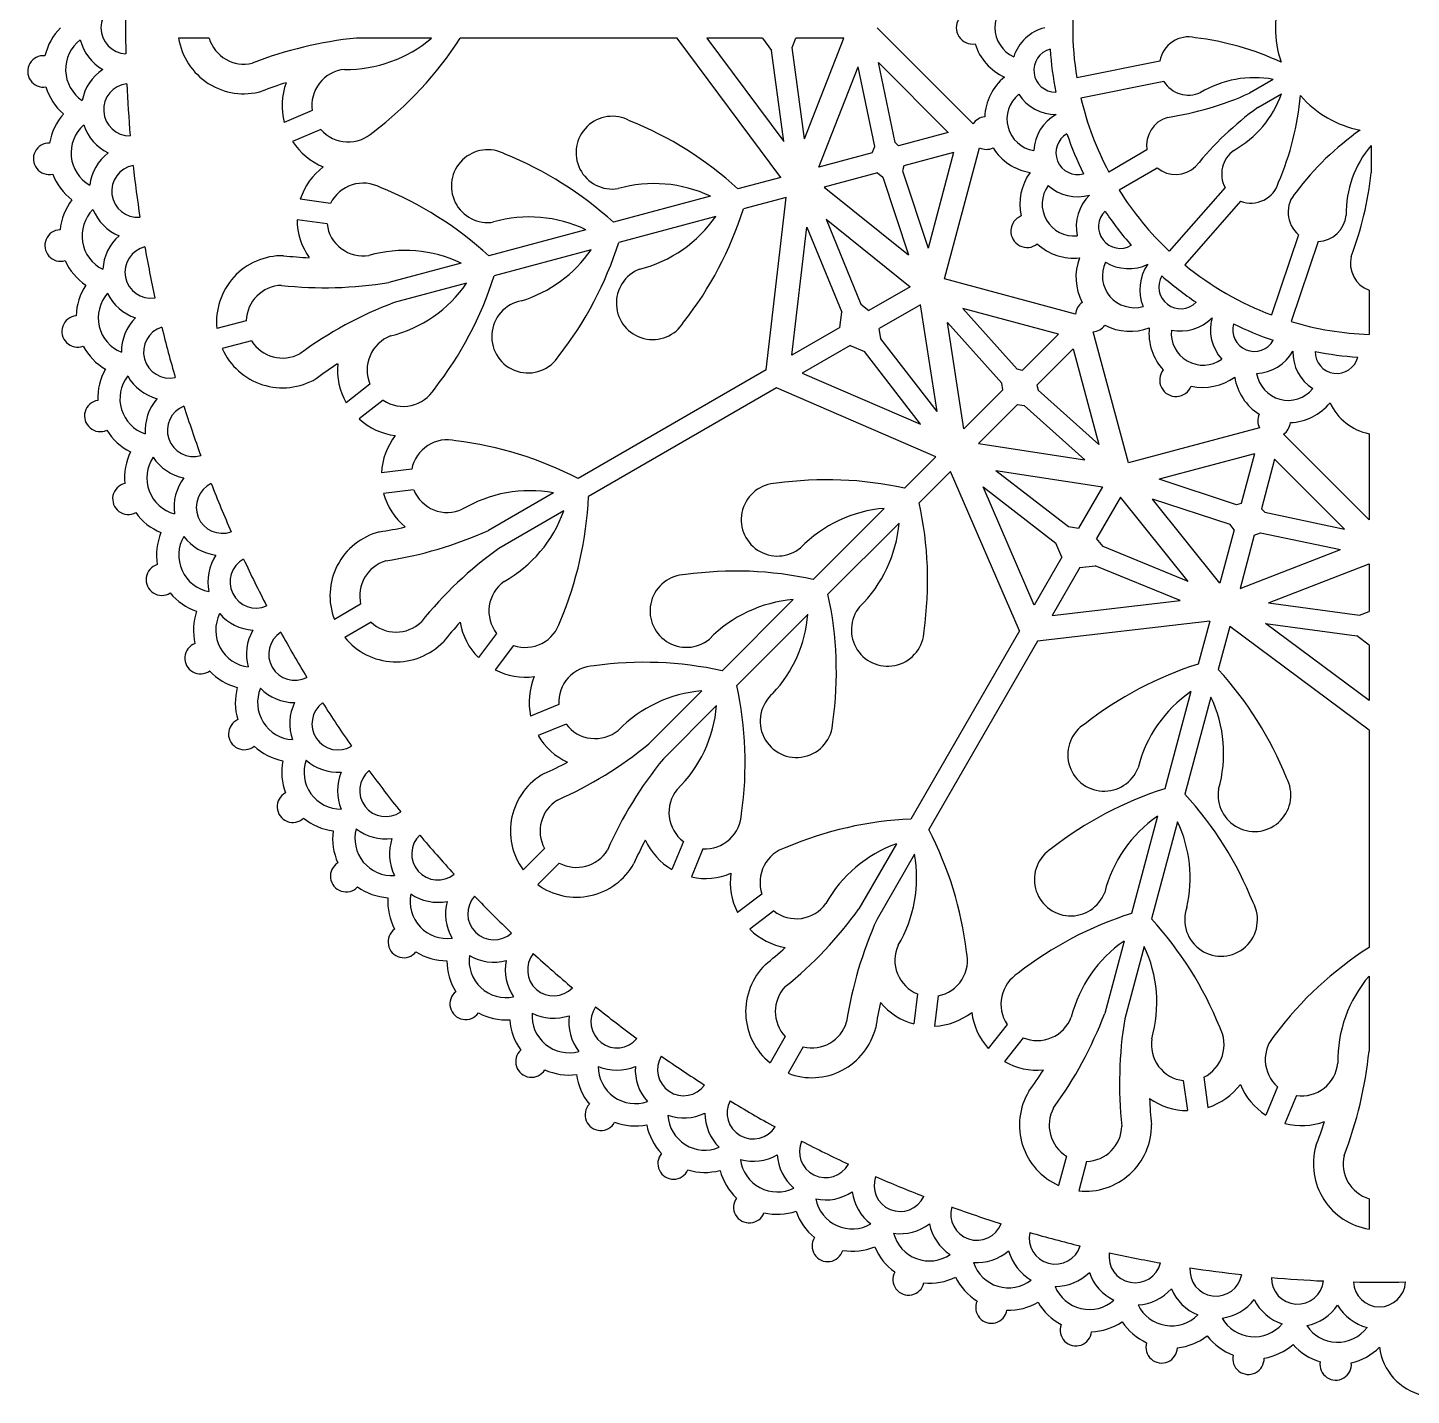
# Model space of a CAD drawing. Extents: x 39 to 332, y 42 to 187.
# Drawn here: x 39.4 to 112.8, y 42.2 to 114.7 of the extents above; entities that cross this region are included whole.
import ezdxf

# ---------------------------------------------------------------- set-up
doc = ezdxf.new("R2010")
doc.units = 0
doc.layers.get('0').update_dxf_attribs({"linetype": 'CONTINUOUS'})

msp = doc.modelspace()

# ---------------------------------------------------------------- linework, layer by layer
for p, q in [((89.54, 109.602), (84.46, 114.698)), ((49.018, 114.148), (47.407, 114.148)), ((60.822, 114.147), (56.844, 114.147)), ((73.853, 114.147), (62.334, 114.147)), ((79.352, 106.763), (73.853, 114.147)), ((78.37, 114.147), (75.424, 114.147)), ((75.424, 114.147), (79.507, 108.664)), ((78.37, 114.147), (78.855, 113.495)), ((79.948, 113.643), (80.144, 114.147)), ((82.68, 114.147), (80.144, 114.147)), ((80.6, 108.811), (82.68, 114.147)), ((79.507, 108.664), (78.855, 113.495)), ((80.6, 108.811), (79.948, 113.643)), ((81.364, 107.303), (83.44, 112.629)), ((84.325, 108.394), (83.44, 112.629)), ((88.222, 109.14), (84.519, 112.854)), ((85.405, 108.62), (84.519, 112.854)), ((99.446, 112.923), (95.046, 112.039)), ((99.663, 111.842), (95.263, 110.959)), ((105.465, 111.957), (104.208, 111.231)), ((104.645, 110.465), (105.906, 111.193)), ((54.487, 110.3), (53.008, 109.676)), ((54.946, 109.297), (53.453, 108.668)), ((85.589, 108.435), (85.405, 108.62)), ((88.222, 109.14), (85.589, 108.435)), ((84.196, 108.061), (81.364, 107.303)), ((84.196, 108.061), (84.325, 108.394)), ((88.507, 108.075), (85.874, 107.37)), ((88.507, 108.075), (87.158, 103.007)), ((88.029, 101.381), (89.88, 108.334)), ((98.763, 108.215), (96.74, 107.047)), ((110.654, 108.452), (110.654, 107)), ((85.874, 107.37), (85.807, 107.117)), ((99.314, 107.26), (97.291, 106.092)), ((79.352, 106.763), (77.073, 106.153)), ((84.481, 106.996), (81.65, 106.238)), ((84.481, 106.996), (84.76, 106.773)), ((84.76, 106.773), (86.11, 102.663)), ((85.807, 107.117), (87.158, 103.007)), ((75.613, 105.762), (70.463, 104.382)), ((79.637, 105.698), (77.358, 105.088)), ((78.567, 96.555), (79.637, 105.698)), ((81.65, 106.238), (86.11, 102.663)), ((102.905, 106.226), (99.941, 102.857)), ((55.462, 105.383), (53.857, 105.605)), ((103.733, 105.498), (100.768, 102.129)), ((55.277, 104.296), (53.688, 104.515)), ((75.898, 104.697), (70.748, 103.317)), ((81.742, 104.549), (86.211, 100.968)), ((81.742, 104.549), (83.593, 100.038)), ((69.003, 103.99), (63.853, 102.61)), ((79.927, 97.34), (80.722, 104.13)), ((80.722, 104.13), (82.573, 99.62)), ((106.809, 103.722), (105.373, 99.47)), ((69.288, 102.925), (64.138, 101.546)), ((107.853, 103.369), (106.418, 99.118)), ((62.393, 102.219), (58.55, 101.19)), ((94.976, 99.508), (88.029, 101.381)), ((62.678, 101.154), (58.831, 100.123)), ((86.211, 100.968), (84.015, 99.7)), ((110.544, 100.776), (110.544, 98.44)), ((83.593, 100.038), (84.015, 99.7)), ((86.762, 100.013), (84.566, 98.745)), ((87.629, 94.353), (86.762, 100.013)), ((94.065, 98.448), (89.002, 99.813)), ((91.886, 96.589), (89.002, 99.813)), ((50.991, 99.163), (49.434, 98.746)), ((82.478, 98.813), (82.573, 99.62)), ((89.045, 93.428), (88.18, 99.078)), ((91.064, 95.854), (88.18, 99.078)), ((82.478, 98.813), (79.927, 97.34)), ((84.648, 98.211), (84.566, 98.745)), ((94.065, 98.448), (92.138, 96.521)), ((97.778, 91.632), (95.904, 98.579)), ((51.276, 98.1), (49.719, 97.683)), ((83.03, 97.858), (80.479, 96.385)), ((83.03, 97.858), (83.776, 97.537)), ((87.629, 94.353), (84.648, 98.211)), ((94.845, 97.668), (92.918, 95.741)), ((94.845, 97.668), (96.21, 92.605)), ((86.757, 93.678), (83.776, 97.537)), ((78.567, 96.555), (68.591, 90.795)), ((80.479, 96.385), (86.757, 93.678)), ((92.138, 96.521), (91.886, 96.589)), ((57.554, 95.798), (56.287, 94.814)), ((79.118, 95.6), (69.142, 89.84)), ((87.572, 91.955), (79.118, 95.6)), ((91.118, 95.501), (89.045, 93.428)), ((91.118, 95.501), (91.064, 95.854)), ((92.918, 95.741), (92.986, 95.489)), ((92.986, 95.489), (96.21, 92.605)), ((58.258, 94.949), (56.978, 93.955)), ((91.898, 94.721), (89.825, 92.648)), ((91.898, 94.721), (92.251, 94.667)), ((92.251, 94.667), (95.475, 91.783)), ((104.731, 93.483), (97.778, 91.632)), ((89.825, 92.648), (95.475, 91.783)), ((110.544, 88.613), (105.999, 93.143)), ((110.544, 93.175), (110.544, 88.613)), ((87.572, 91.955), (85.904, 90.287)), ((104.472, 92.11), (99.404, 90.761)), ((104.472, 92.11), (103.767, 89.478)), ((105.537, 91.825), (104.832, 89.192)), ((105.537, 91.825), (109.251, 88.122)), ((59.768, 91.301), (58.161, 91.1)), ((88.352, 91.175), (86.683, 89.507)), ((91.997, 82.721), (88.352, 91.175)), ((90.749, 91.232), (96.41, 90.365)), ((90.749, 91.232), (94.607, 88.251)), ((92.782, 84.082), (90.075, 90.36)), ((90.075, 90.36), (93.933, 87.379)), ((96.41, 90.365), (95.142, 88.169)), ((103.514, 89.41), (99.404, 90.761)), ((59.871, 90.203), (58.28, 90.003)), ((67.282, 90.039), (63.833, 88.048)), ((97.365, 89.814), (96.097, 87.618)), ((100.946, 85.345), (97.365, 89.814)), ((102.635, 85.253), (99.06, 89.713)), ((103.17, 88.363), (99.06, 89.713)), ((67.833, 89.084), (64.388, 87.095)), ((84.835, 89.218), (81.065, 85.448)), ((103.767, 89.478), (103.514, 89.41)), ((104.832, 89.192), (105.017, 89.008)), ((105.017, 89.008), (109.251, 88.122)), ((85.614, 88.438), (81.845, 84.668)), ((94.607, 88.251), (95.142, 88.169)), ((103.393, 88.084), (102.635, 85.253)), ((103.393, 88.084), (103.17, 88.363)), ((94.255, 86.633), (93.933, 87.379)), ((96.435, 87.196), (96.097, 87.618)), ((104.458, 87.799), (103.7, 84.967)), ((104.458, 87.799), (104.791, 87.928)), ((104.791, 87.928), (109.026, 87.043)), ((94.255, 86.633), (92.782, 84.082)), ((100.946, 85.345), (96.435, 87.196)), ((103.7, 84.967), (109.026, 87.043)), ((95.21, 86.082), (93.737, 83.531)), ((95.21, 86.082), (96.017, 86.176)), ((100.527, 84.325), (96.017, 86.176)), ((105.208, 84.203), (110.544, 86.283)), ((110.544, 86.283), (110.544, 83.747)), ((57.06, 84.136), (55.664, 83.331)), ((79.996, 84.379), (76.226, 80.609)), ((93.737, 83.531), (100.527, 84.325)), ((105.208, 84.203), (110.04, 83.551)), ((110.04, 83.551), (110.544, 83.747)), ((57.609, 83.183), (56.214, 82.377)), ((80.776, 83.599), (77.006, 79.829)), ((102.095, 83.24), (92.952, 82.17)), ((102.095, 83.24), (101.485, 80.961)), ((103.16, 82.955), (102.55, 80.676)), ((110.544, 77.456), (103.16, 82.955)), ((110.544, 79.027), (105.061, 83.111)), ((105.061, 83.111), (109.892, 82.458)), ((64.27, 82.585), (63.302, 81.306)), ((91.997, 82.721), (86.237, 72.745)), ((110.544, 81.973), (109.892, 82.458)), ((65.17, 81.946), (64.191, 80.655)), ((92.952, 82.17), (87.192, 72.194)), ((110.544, 81.973), (110.544, 79.027)), ((75.157, 79.54), (72.344, 76.727)), ((101.093, 79.501), (99.714, 74.351)), ((67.573, 78.814), (66.072, 78.204)), ((75.937, 78.76), (73.121, 75.944)), ((102.158, 79.216), (100.779, 74.066)), ((67.957, 77.78), (66.47, 77.176)), ((110.544, 77.456), (110.544, 65.937)), ((99.322, 72.891), (97.942, 67.741)), ((100.387, 72.606), (99.007, 67.456)), ((66.811, 71.192), (65.671, 70.053)), ((74.177, 71.56), (73.572, 70.074)), ((85.481, 71.436), (83.49, 67.987)), ((75.211, 71.176), (74.6, 69.675)), ((86.436, 70.885), (84.447, 67.44)), ((67.589, 70.414), (66.45, 69.274)), ((78.343, 68.773), (77.052, 67.795)), ((78.982, 67.873), (77.703, 66.904)), ((97.551, 66.281), (96.522, 62.439)), ((98.616, 65.996), (97.585, 62.149)), ((110.544, 64.425), (110.544, 60.443)), ((86.6, 63.475), (86.401, 61.883)), ((87.698, 63.371), (87.496, 61.764)), ((91.346, 61.861), (90.351, 60.582)), ((79.58, 61.213), (78.774, 59.818)), ((92.195, 61.157), (91.21, 59.891)), ((80.533, 60.663), (79.728, 59.267)), ((100.693, 58.88), (100.911, 57.291)), ((101.78, 59.065), (102.001, 57.46)), ((105.694, 58.55), (105.064, 57.057)), ((106.697, 58.09), (106.074, 56.611)), ((94.497, 54.878), (94.08, 53.322)), ((95.56, 54.594), (95.143, 53.037)), ((110.545, 52.621), (110.545, 51.01))]:
    msp.add_line(p, q)
for centre, radius, start, end in [((111.095, 114.698), 16.268, 170.59308, 189.40692), ((44.669, 114.698), 1.385, 92.66439, 267.33561), ((111.095, 114.698), 66.505, 178.8083, 181.1917), ((92.389, 114.698), 1.689, 114.21711, 245.78289), ((111.095, 114.698), 5.521, 160.65633, 199.34367), ((89.519, 114.698), 0.865, 81.33222, 278.66778), ((43.377, 112.481), 3.147, 135.22366, 166.67486), ((93.915, 112.438), 2.332, 104.28494, 162.02252), ((43.377, 112.481), 1.966, 127.23768, 236.51232), ((44.669, 114.698), 2.566, 194.70954, 239.76582), ((50.866, 114.699), 3.503, 189.05846, 285.8186), ((50.866, 114.697), 1.928, 196.53584, 283.44594), ((58.962, 93.115), 21.139, 95.74897, 111.2083), ((56.306, 119.461), 6.974, 269.16209, 310.36424), ((46.289, 124.385), 19.033, 306.91609, 327.45869), ((92.389, 114.698), 2.87, 197.33556, 245.78289), ((100.967, 112.666), 1.543, 76.59893, 170.41269), ((99.491, 99.05), 15.227, 65.16965, 83.08391), ((40.232, 112.379), 0.833, 84.27493, 279.47507), ((93.915, 112.438), 1.151, 104.28494, 270.70492), ((111.095, 114.698), 17.502, 183.75015, 191.2397), ((44.812, 110.354), 2.566, 123.98418, 169.04046), ((56.396, 110.569), 1.928, 95.73111, 188.0215), ((43.377, 112.481), 3.147, 197.07514, 228.52634), ((44.812, 110.354), 1.385, 96.41439, 271.08561), ((111.095, 114.698), 66.505, 182.5583, 184.9417), ((58.962, 93.115), 19.564, 107.40529, 111.40691), ((56.396, 110.569), 3.503, 159.72911, 194.76135), ((93.027, 109.857), 2.87, 129.21711, 177.66444), ((100.967, 112.666), 1.543, 212.28496, 294.26889), ((104.461, 106.469), 5.579, 79.63576, 120.83791), ((93.03, 109.856), 1.689, 129.15263, 260.71842), ((93.921, 112.433), 2.332, 212.91301, 270.65058), ((111.095, 114.698), 16.268, 193.29074, 208.05809), ((97.262, 126.65), 16.911, 278.7917, 294.25103), ((100.651, 113.068), 5.579, 299.16209, 340.36424), ((91.742, 112.473), 15.227, 336.91609, 354.83035), ((111.095, 114.698), 5.521, 220.65633, 259.34367), ((43.667, 108.057), 3.147, 138.97366, 170.42486), ((95.086, 108.066), 2.332, 119.22046, 176.95804), ((114.525, 96.74), 16.911, 125.74612, 141.18964), ((43.667, 108.057), 1.966, 130.98768, 240.26232), ((44.812, 110.354), 2.566, 198.45954, 243.51582), ((70.411, 108.072), 1.928, 61.59893, 279.26889), ((64.224, 92.111), 19.033, 47.54131, 68.08391), ((90.254, 109.114), 0.865, 96.33222, 145.62439), ((100.286, 108.459), 1.543, 106.55406, 189.09907), ((56.396, 110.569), 3.503, 212.85356, 247.87852), ((56.396, 110.569), 1.928, 221.2605, 313.40107), ((95.086, 108.066), 1.151, 119.29508, 285.71506), ((111.095, 114.698), 17.502, 198.7603, 206.24985), ((118.845, 96.825), 15.227, 125.16965, 143.08391), ((40.535, 107.749), 0.833, 88.02493, 283.22507), ((45.238, 106.028), 2.566, 127.73418, 172.79046), ((63.801, 106.301), 1.928, 61.59893, 279.26889), ((57.614, 90.339), 19.033, 47.54131, 68.08391), ((90.254, 109.114), 0.865, 244.37561, 293.66778), ((93.027, 109.857), 2.87, 212.33556, 260.78289), ((104.271, 106.944), 1.543, 125.73111, 207.71504), ((114.905, 104.838), 5.579, 139.63576, 180.83791), ((45.238, 106.028), 1.385, 100.16439, 274.83561), ((111.095, 114.698), 66.505, 186.3083, 188.6917), ((57.191, 104.53), 3.503, 127.12148, 162.13017), ((100.286, 108.459), 1.543, 230.97135, 313.46788), ((43.667, 108.057), 3.147, 200.82514, 232.27634), ((57.191, 104.53), 1.928, 61.59893, 153.74147), ((72.625, 99.46), 6.974, 64.63576, 105.83791), ((94.895, 105.345), 2.87, 144.21711, 192.66444), ((104.271, 106.944), 1.543, 249.58731, 343.40107), ((93.828, 108.694), 16.911, 338.7917, 354.25103), ((51.004, 88.568), 19.033, 47.54131, 68.08391), ((94.895, 105.345), 1.689, 144.21711, 275.78289), ((95.086, 108.066), 2.332, 227.97748, 285.71506), ((97.347, 104.151), 2.332, 134.28494, 192.02252), ((111.095, 114.698), 16.268, 211.94191, 226.70926), ((107.792, 104.911), 1.543, 136.59893, 230.41269), ((44.246, 103.661), 3.147, 142.72366, 174.17486), ((44.246, 103.661), 1.966, 134.73768, 244.01232), ((45.238, 106.028), 2.566, 202.20954, 247.26582), ((59.21, 110.824), 19.033, 321.91609, 342.45869), ((97.347, 104.151), 1.151, 134.28494, 300.70492), ((111.095, 114.698), 17.502, 213.75015, 221.2397), ((57.191, 104.53), 3.503, 180.23865, 215.27089), ((57.191, 104.53), 1.928, 186.9785, 279.26889), ((66.015, 97.689), 6.974, 64.63576, 105.83791), ((70.16, 108.66), 6.974, 284.16209, 325.36424), ((92.41, 103.91), 0.865, 111.33222, 308.66778), ((107.792, 104.911), 1.543, 272.28496, 354.26889), ((41.141, 103.149), 0.833, 91.77493, 286.97507), ((45.946, 101.739), 2.566, 131.48418, 176.54046), ((45.946, 101.739), 1.385, 103.91439, 278.58561), ((111.095, 114.698), 66.505, 190.0583, 192.4417), ((59.405, 95.917), 6.974, 64.63576, 105.83791), ((63.55, 106.889), 6.974, 287.00517, 325.36424), ((52.6, 109.053), 19.033, 321.91609, 342.45869), ((94.895, 105.345), 2.87, 227.33556, 275.78289), ((44.246, 103.661), 3.147, 204.57514, 236.02634), ((52.919, 99.109), 3.503, 89.1814, 185.94154), ((55.152, 122.053), 19.564, 263.59309, 267.59471), ((97.868, 101.471), 2.87, 159.21711, 207.66444), ((98.09, 101.545), 1.689, 154.53581, 286.1016), ((97.791, 104.256), 2.332, 238.29619, 296.03376), ((100.716, 100.809), 2.332, 144.60364, 202.34122), ((111.095, 114.698), 16.268, 230.59308, 249.40692), ((111.094, 102.217), 1.543, 166.55406, 249.09907), ((45.99, 107.282), 19.033, 321.91609, 342.45869), ((72.549, 100.095), 1.928, 110.73111, 328.40107), ((100.548, 100.95), 1.151, 149.29508, 315.71506), ((111.095, 114.698), 17.502, 228.7603, 236.24985), ((45.111, 99.313), 3.147, 146.47366, 177.92486), ((45.111, 99.313), 1.966, 138.48768, 247.76232), ((45.946, 101.739), 2.566, 205.95954, 251.01582), ((52.918, 99.111), 1.928, 91.55406, 178.46416), ((55.152, 122.053), 21.139, 263.7917, 279.25103), ((56.94, 105.118), 6.974, 284.16209, 325.36424), ((66.319, 80.355), 21.139, 110.74612, 126.18964), ((65.939, 98.324), 1.928, 100.43615, 328.40107), ((95.838, 99.442), 0.865, 126.33222, 175.62439), ((42.046, 98.598), 0.833, 95.52493, 290.72507), ((46.933, 97.506), 2.566, 135.23418, 180.29046), ((100.548, 100.95), 2.332, 257.97748, 315.71506), ((104.463, 98.69), 2.332, 164.28494, 222.02252), ((111.095, 114.698), 16.268, 253.29074, 268.05809), ((46.933, 97.506), 1.385, 107.66439, 282.33561), ((111.095, 114.698), 66.505, 193.8083, 196.1917), ((59.329, 96.552), 1.928, 110.73111, 203.02275), ((95.838, 99.442), 0.865, 274.37561, 323.66778), ((97.868, 101.471), 2.87, 242.33556, 290.78289), ((101.742, 98.498), 2.87, 174.21711, 222.66444), ((101.742, 98.498), 1.689, 174.21711, 305.78289), ((104.463, 98.69), 1.151, 164.28494, 330.70492), ((111.095, 114.698), 17.502, 243.75015, 251.2397), ((45.111, 99.313), 3.147, 208.32514, 239.77634), ((52.918, 99.111), 3.503, 204.05846, 300.49561), ((52.918, 99.111), 1.928, 211.60445, 298.46788), ((66.319, 80.355), 19.564, 122.38563, 126.44879), ((59.329, 96.552), 3.503, 174.69595, 209.74497), ((104.463, 98.69), 2.332, 272.96734, 330.70492), ((108.829, 97.519), 2.332, 179.27479, 237.01237), ((108.835, 97.518), 1.151, 179.29508, 345.71506), ((111.095, 114.698), 17.502, 258.7603, 266.24985), ((46.258, 95.03), 3.147, 150.22366, 181.67486), ((46.258, 95.03), 1.966, 142.23768, 251.51232), ((46.933, 97.506), 2.566, 209.70954, 254.76582), ((100.307, 96.013), 0.865, 141.33222, 338.66778), ((101.742, 98.498), 2.87, 257.33556, 305.78289), ((106.254, 96.63), 2.87, 189.21711, 237.66444), ((106.251, 96.631), 1.689, 189.20696, 320.77275), ((59.329, 96.552), 1.928, 236.2605, 328.40107), ((43.247, 94.117), 0.833, 99.27493, 294.47507), ((48.194, 93.346), 2.566, 138.98418, 184.04046), ((106.254, 96.63), 2.87, 272.33556, 320.78289), ((111.095, 95.992), 2.87, 204.21711, 258.92738), ((48.194, 93.346), 1.385, 111.41439, 286.08561), ((111.095, 114.698), 66.505, 197.5583, 199.9417), ((59.329, 96.552), 3.503, 227.85356, 262.87852), ((105.511, 93.857), 0.865, 156.33222, 205.62439), ((46.258, 95.03), 3.147, 212.07514, 243.52634), ((105.511, 93.857), 0.865, 304.37561, 353.66778), ((61.66, 90.925), 3.503, 142.12148, 177.13017), ((61.66, 90.925), 1.928, 76.59893, 168.74147), ((59.815, 73.906), 19.033, 62.54131, 83.08391), ((47.684, 90.832), 3.147, 153.97366, 185.42486), ((47.684, 90.832), 1.966, 145.98768, 255.26232), ((48.194, 93.346), 2.566, 213.45954, 258.51582), ((44.738, 89.723), 0.833, 103.02493, 298.22507), ((49.726, 89.278), 2.566, 142.73418, 187.79046), ((49.726, 89.278), 1.385, 115.16439, 289.83561), ((111.095, 114.698), 66.505, 201.3083, 203.6917), ((79.175, 88.618), 1.928, 91.59893, 309.26889), ((81.798, 71.701), 19.033, 77.54131, 98.08391), ((61.66, 90.925), 3.503, 195.25503, 230.30405), ((61.66, 90.925), 1.928, 201.97725, 294.26889), ((66.027, 83.179), 6.974, 79.63576, 120.83791), ((50.128, 90.684), 19.033, 336.91609, 357.45869), ((47.684, 90.832), 3.147, 215.82514, 247.27634), ((61.265, 91.428), 6.974, 299.16209, 340.36424), ((85.399, 82.266), 6.974, 94.63576, 135.83791), ((68.098, 85.401), 19.033, 351.91609, 12.45869), ((55.149, 107.321), 19.564, 278.55121, 282.61437), ((78.663, 89.002), 6.974, 314.16209, 355.36424), ((49.38, 86.736), 3.147, 157.72366, 189.17486), ((49.38, 86.736), 1.966, 149.73768, 259.01232), ((49.726, 89.278), 2.566, 217.20954, 262.26582), ((58.936, 84.583), 3.503, 104.50439, 200.94154), ((55.149, 107.321), 21.139, 278.81036, 294.25388), ((51.52, 85.319), 2.566, 146.48418, 191.54046), ((76.738, 69.94), 21.139, 125.74897, 141.2083), ((46.513, 85.437), 0.833, 106.77493, 301.97507), ((51.52, 85.319), 1.385, 118.91439, 293.58561), ((111.095, 114.698), 66.505, 205.0583, 207.4417), ((58.936, 84.583), 1.928, 106.53212, 193.39555), ((76.959, 66.862), 19.033, 77.54131, 98.08391), ((65.789, 83.773), 1.928, 125.73111, 218.0215), ((74.336, 83.779), 1.928, 91.59893, 309.26889), ((49.38, 86.736), 3.147, 219.57514, 251.02634), ((63.259, 80.562), 19.033, 351.91609, 12.45869), ((51.341, 82.759), 3.147, 161.47366, 192.92486), ((80.56, 77.427), 6.974, 94.63576, 135.83791), ((85.015, 82.778), 1.928, 140.73111, 358.40107), ((51.341, 82.759), 1.966, 153.48768, 262.76232), ((51.52, 85.319), 2.566, 220.95954, 266.01582), ((58.936, 84.583), 1.928, 226.53584, 313.44594), ((76.738, 69.94), 19.564, 137.40529, 141.40691), ((65.789, 83.773), 3.503, 189.72911, 224.76135), ((65.789, 83.773), 1.928, 251.2605, 343.40107), ((73.824, 84.163), 6.974, 317.00517, 355.36424), ((53.569, 81.485), 2.566, 150.23418, 195.29046), ((53.569, 81.485), 1.385, 122.66439, 297.33561), ((111.095, 114.698), 66.505, 208.8083, 211.1917), ((58.935, 84.585), 3.503, 219.05846, 315.8186), ((48.566, 81.276), 0.833, 110.52493, 305.72507), ((69.497, 78.94), 1.928, 91.59893, 183.74147), ((72.12, 62.023), 19.033, 77.54131, 98.08391), ((107.221, 62.813), 19.033, 107.54131, 128.08391), ((51.341, 82.759), 3.147, 223.32514, 254.77634), ((65.789, 83.773), 3.503, 242.85356, 277.87852), ((69.497, 78.94), 3.503, 157.12148, 192.13017), ((88.507, 67.827), 19.033, 21.91609, 42.45869), ((53.558, 78.919), 3.147, 165.22366, 196.67486), ((53.558, 78.919), 1.966, 157.23768, 266.51232), ((53.569, 81.485), 2.566, 224.70954, 269.76582), ((75.721, 72.588), 6.974, 94.63576, 135.83791), ((58.42, 75.723), 19.033, 351.91609, 12.45869), ((80.176, 77.939), 1.928, 130.43615, 358.40107), ((105.057, 73.763), 6.974, 124.63576, 165.83791), ((55.864, 77.794), 2.566, 153.98418, 199.04046), ((55.864, 77.794), 1.385, 126.41439, 301.08561), ((111.095, 114.698), 66.505, 212.5583, 214.9417), ((68.985, 79.324), 6.974, 314.16209, 355.36424), ((95.857, 76.228), 6.974, 344.16209, 25.36424), ((50.885, 77.257), 0.833, 114.27493, 309.47507), ((96.492, 76.152), 1.928, 121.59893, 339.26889), ((69.497, 78.94), 3.503, 210.23865, 245.27089), ((69.497, 78.94), 1.928, 216.9785, 309.26889), ((53.558, 78.919), 3.147, 227.07514, 258.52634), ((58.969, 93.096), 21.139, 293.7917, 309.25103), ((56.021, 75.233), 3.147, 168.97366, 200.42486), ((56.021, 75.233), 1.966, 160.98768, 270.26232), ((55.864, 77.794), 2.566, 228.45954, 273.51582), ((58.969, 93.096), 19.564, 293.59309, 297.59471), ((89.489, 62.568), 21.139, 140.74612, 156.18964), ((58.396, 74.261), 2.566, 157.73418, 202.79046), ((58.396, 74.261), 1.385, 130.16439, 304.83561), ((111.095, 114.698), 66.505, 216.3083, 218.6917), ((68.508, 72.109), 3.503, 119.1814, 215.94154), ((104.469, 74.014), 1.928, 170.73111, 28.40107), ((53.463, 73.4), 0.833, 118.02493, 313.22507), ((75.337, 73.1), 1.928, 140.73111, 233.02275), ((105.45, 56.203), 19.033, 107.54131, 128.08391), ((68.506, 72.111), 1.928, 121.55406, 208.46416), ((86.736, 61.217), 19.033, 21.91609, 42.45869), ((56.021, 75.233), 3.147, 230.82514, 262.27634), ((75.337, 73.1), 1.928, 266.2605, 358.40107), ((87.081, 53.731), 19.033, 92.54131, 113.08391), ((103.286, 67.153), 6.974, 124.63576, 165.83791), ((58.72, 71.715), 3.147, 172.72366, 204.17486), ((58.72, 71.715), 1.966, 164.73768, 274.01232), ((58.396, 74.261), 2.566, 232.20954, 277.26582), ((70.303, 63.418), 19.033, 6.91609, 27.45869), ((94.085, 69.618), 6.974, 347.00517, 25.36424), ((61.154, 70.901), 2.566, 161.48418, 206.54046), ((61.154, 70.901), 1.385, 133.91439, 308.58561), ((111.095, 114.698), 66.505, 220.0583, 222.4417), ((89.489, 62.568), 19.564, 152.38563, 156.44879), ((75.337, 73.1), 3.503, 204.69595, 239.74497), ((80.169, 69.392), 1.928, 106.59893, 198.74147), ((87.825, 64.868), 6.974, 109.63576, 150.83791), ((68.506, 72.111), 1.928, 241.60445, 328.46788), ((79.576, 69.63), 6.974, 329.16209, 10.36424), ((94.72, 69.542), 1.928, 121.59893, 339.26889), ((56.288, 69.719), 0.833, 121.77493, 316.97507), ((68.506, 72.111), 3.503, 234.05846, 330.49561), ((75.337, 73.1), 3.503, 257.85356, 292.87852), ((80.169, 69.392), 3.503, 172.12148, 207.13017), ((58.72, 71.715), 3.147, 234.57514, 266.02634), ((61.644, 68.382), 3.147, 176.47366, 207.92486), ((61.644, 68.382), 1.966, 168.48768, 277.76232), ((61.154, 70.901), 2.566, 235.95954, 281.01582), ((64.125, 67.728), 2.566, 165.23418, 210.29046), ((64.125, 67.728), 1.385, 137.66439, 312.33561), ((111.095, 114.698), 66.505, 223.8083, 226.1917), ((80.169, 69.392), 1.928, 231.97725, 324.26889), ((102.698, 67.404), 1.928, 160.43615, 28.40107), ((66.334, 80.336), 21.139, 308.81036, 324.25388), ((103.679, 49.593), 19.033, 107.54131, 128.08391), ((59.347, 66.23), 0.833, 125.52493, 320.72507), ((80.169, 69.392), 3.503, 225.25503, 260.30405), ((103.721, 58.758), 21.139, 155.74897, 171.2083), ((84.965, 54.607), 19.033, 21.91609, 42.45869), ((87.322, 65.263), 1.928, 155.73111, 248.0215), ((101.515, 60.543), 6.974, 124.63576, 165.83791), ((61.644, 68.382), 3.147, 238.32514, 269.77634), ((64.779, 65.247), 1.966, 172.23768, 281.51232), ((64.125, 67.728), 2.566, 239.70954, 284.76582), ((67.298, 64.757), 1.385, 141.41439, 316.08561), ((111.095, 114.698), 66.505, 227.5583, 229.9417), ((66.334, 80.336), 19.564, 308.55121, 312.61437), ((87.322, 65.263), 1.928, 281.2605, 13.40107), ((92.314, 63.008), 6.974, 344.16209, 25.36424), ((120.782, 49.892), 19.033, 122.54131, 143.08391), ((64.779, 65.247), 3.147, 180.22366, 211.67486), ((67.298, 64.757), 2.566, 168.98418, 214.04046), ((80.982, 62.538), 3.503, 134.50439, 230.94154), ((80.982, 62.538), 1.928, 136.53212, 223.39555), ((92.949, 62.932), 1.928, 121.59893, 213.74147), ((115.858, 59.909), 6.974, 139.63576, 180.83791), ((62.627, 62.95), 0.833, 129.27493, 324.47507), ((64.779, 65.247), 3.147, 242.07514, 273.52634), ((68.112, 62.324), 1.966, 175.98768, 285.26232), ((67.298, 64.757), 2.566, 243.45954, 288.51582), ((70.658, 61.999), 1.385, 145.16439, 319.83561), ((111.095, 114.698), 66.505, 231.3083, 233.6917), ((103.721, 58.758), 19.564, 167.40529, 171.40691), ((87.322, 65.263), 3.503, 219.72911, 254.76135), ((87.322, 65.263), 3.503, 272.85356, 307.87852), ((92.949, 62.932), 3.503, 187.12148, 222.13017), ((76.754, 69.928), 21.139, 323.7917, 339.25103), ((68.112, 62.324), 3.147, 183.97366, 215.42486), ((70.658, 61.999), 2.566, 172.73418, 217.79046), ((80.98, 62.539), 3.503, 249.05846, 345.8186), ((80.982, 62.538), 1.928, 256.53584, 343.44594), ((92.949, 62.932), 1.928, 246.9785, 339.26889), ((118.449, 58.749), 21.139, 170.74612, 186.18964), ((100.927, 60.794), 1.928, 296.2605, 28.40107), ((100.927, 60.794), 1.928, 170.73111, 263.02275), ((106.966, 59.999), 1.928, 136.59893, 228.74147), ((66.116, 59.891), 0.833, 133.02493, 328.22507), ((74.191, 59.467), 1.385, 148.91439, 323.58561), ((111.095, 114.698), 66.505, 235.0583, 237.4417), ((89.511, 62.559), 21.139, 338.81036, 354.25388), ((68.112, 62.324), 3.147, 245.82514, 277.27634), ((70.658, 61.999), 2.566, 247.20954, 292.26582), ((71.63, 59.625), 1.966, 179.73768, 289.01232), ((74.191, 59.467), 2.566, 176.48418, 221.54046), ((92.949, 62.932), 3.503, 240.23865, 275.27089), ((106.966, 59.999), 1.928, 261.97725, 354.26889), ((71.63, 59.625), 3.147, 187.72366, 219.17486), ((76.754, 69.928), 19.564, 323.59309, 327.59471), ((95.508, 56.521), 3.503, 149.1814, 245.94154), ((100.927, 60.794), 3.503, 287.85356, 322.87852), ((106.966, 59.999), 3.503, 202.12148, 237.13017), ((69.797, 57.066), 0.833, 136.77493, 331.97507), ((77.882, 57.172), 1.385, 152.66439, 327.33561), ((111.095, 114.698), 66.505, 238.8083, 241.1917), ((95.506, 56.522), 1.928, 151.55406, 238.46416), ((100.927, 60.794), 3.503, 234.69595, 269.74497), ((118.449, 58.749), 19.564, 182.38563, 186.44879), ((71.63, 59.625), 3.147, 249.57514, 281.02634), ((75.316, 57.161), 3.147, 191.47366, 222.92486), ((74.191, 59.467), 2.566, 250.95954, 296.01582), ((75.316, 57.161), 1.966, 183.48768, 292.76232), ((77.882, 57.172), 2.566, 180.23418, 225.29046), ((95.506, 56.522), 3.503, 264.05846, 0.49561), ((106.966, 59.999), 3.503, 255.25503, 290.30405), ((89.511, 62.559), 19.564, 338.55121, 342.61437), ((95.506, 56.522), 1.928, 271.60445, 358.46788), ((81.716, 55.123), 1.385, 156.41439, 331.08561), ((111.095, 114.698), 66.505, 242.5583, 244.9417), ((111.096, 54.469), 3.503, 164.50439, 260.94154), ((73.654, 54.488), 0.833, 140.52493, 335.72507), ((77.882, 57.172), 2.566, 254.70954, 299.76582), ((79.156, 54.944), 1.966, 187.23768, 296.51232), ((81.716, 55.123), 2.566, 183.98418, 229.04046), ((111.096, 54.469), 1.928, 166.53212, 253.39555), ((75.316, 57.161), 3.147, 253.32514, 284.77634), ((79.156, 54.944), 3.147, 195.22366, 226.67486), ((85.675, 53.329), 1.385, 160.16439, 334.83561), ((111.095, 114.698), 66.505, 246.3083, 248.6917), ((81.716, 55.123), 2.566, 258.45954, 303.51582), ((85.675, 53.329), 2.566, 187.73418, 232.79046), ((77.672, 52.169), 0.833, 144.27493, 339.47507), ((83.133, 52.983), 1.966, 190.98768, 300.26232), ((89.743, 51.798), 1.385, 163.91439, 338.58561), ((111.095, 114.698), 66.505, 250.0583, 252.4417), ((79.156, 54.944), 3.147, 257.07514, 288.52634), ((83.133, 52.983), 3.147, 198.97366, 230.42486), ((85.675, 53.329), 2.566, 262.20954, 307.26582), ((87.229, 51.287), 1.966, 194.73768, 304.01232), ((89.743, 51.798), 2.566, 191.48418, 236.54046), ((93.903, 50.536), 1.385, 167.66439, 342.33561), ((111.095, 114.698), 66.505, 253.8083, 256.1917), ((81.834, 50.117), 0.833, 148.02493, 343.22507), ((83.133, 52.983), 3.147, 260.82514, 292.27634), ((87.229, 51.287), 3.147, 202.72366, 234.17486), ((89.743, 51.798), 2.566, 265.95954, 311.01582), ((91.427, 49.862), 1.966, 198.48768, 307.76232), ((93.903, 50.536), 2.566, 195.23418, 240.29046), ((98.136, 49.549), 1.385, 171.41439, 346.08561), ((111.095, 114.698), 66.505, 257.5583, 259.9417), ((86.12, 48.341), 0.833, 151.77493, 346.97507), ((87.229, 51.287), 3.147, 264.57514, 296.02634), ((91.427, 49.862), 3.147, 206.47366, 237.92486), ((93.903, 50.536), 2.566, 269.70954, 314.76582), ((98.136, 49.549), 2.566, 198.98418, 244.04046), ((102.425, 48.841), 1.385, 175.16439, 349.83561), ((111.095, 114.698), 66.505, 261.3083, 263.6917), ((106.751, 48.415), 1.385, 178.91439, 353.58561), ((111.095, 114.698), 66.505, 265.0583, 267.4417), ((95.71, 48.714), 1.966, 202.23768, 311.51232), ((98.136, 49.549), 2.566, 273.45954, 318.51582), ((102.425, 48.841), 2.566, 202.73418, 247.79046), ((111.095, 48.272), 1.385, 182.66439, 357.33561), ((111.095, 114.698), 66.505, 268.8083, 271.1917), ((90.514, 46.85), 0.833, 155.52493, 350.72507), ((91.427, 49.862), 3.147, 268.32514, 299.77634), ((95.71, 48.714), 3.147, 210.22366, 241.67486), ((100.058, 47.849), 1.966, 205.98768, 315.26232), ((102.425, 48.841), 2.566, 277.20954, 322.26582), ((106.751, 48.415), 2.566, 206.48418, 251.54046), ((106.751, 48.415), 2.566, 280.95954, 326.01582), ((111.095, 48.272), 2.566, 210.23418, 255.29046), ((104.454, 47.27), 1.966, 209.73768, 319.01232), ((94.995, 45.649), 0.833, 159.27493, 354.47507), ((95.71, 48.714), 3.147, 272.07514, 303.52634), ((100.058, 47.849), 3.147, 213.97366, 245.42486), ((108.878, 46.98), 1.966, 213.48768, 322.76232), ((99.546, 44.744), 0.833, 163.02493, 358.22507), ((100.058, 47.849), 3.147, 275.82514, 307.27634), ((104.454, 47.27), 3.147, 217.72366, 249.17486), ((104.454, 47.27), 3.147, 279.57514, 311.02634), ((108.878, 46.98), 3.147, 221.47366, 252.92486), ((104.146, 44.138), 0.833, 166.77493, 1.97507), ((108.878, 46.98), 3.147, 283.32514, 314.77634), ((114.1, 45.147), 3.032, 187.59512, 256.55303), ((108.775, 43.835), 0.833, 170.52493, 5.72507)]:
    msp.add_arc(centre, radius, start, end)

doc.saveas('drawing.dxf')
